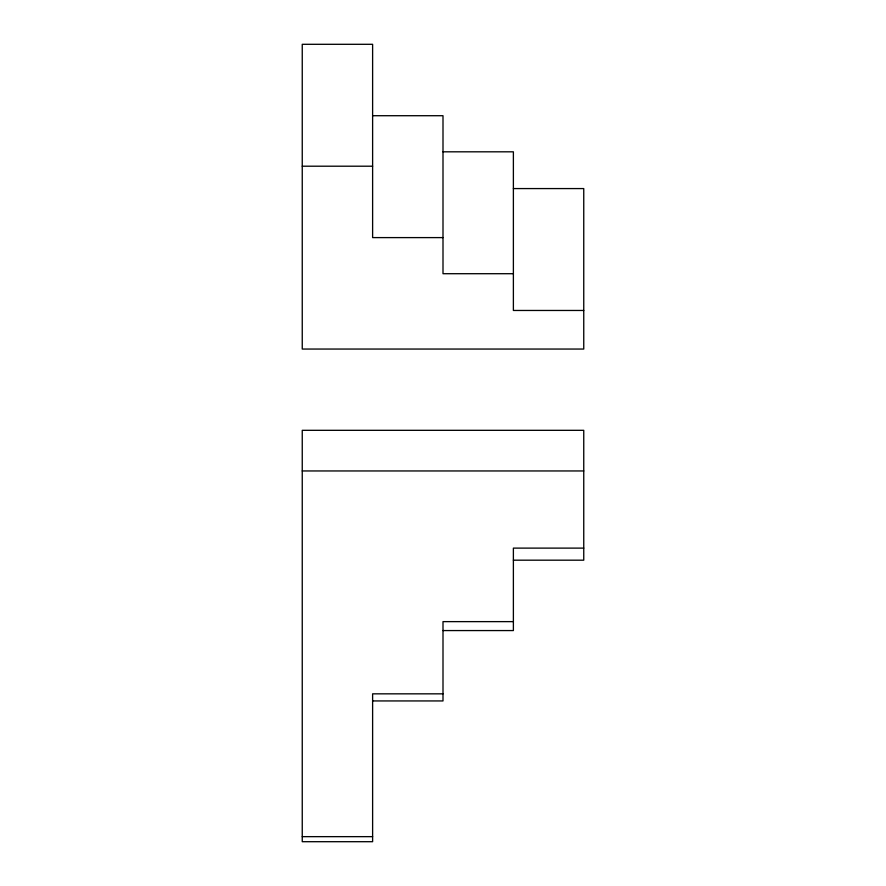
<?xml version="1.0" encoding="UTF-8"?>
<svg xmlns="http://www.w3.org/2000/svg" width="886" height="886" viewBox="0 0 886 886"><rect width="100%" height="100%" fill="white"/><g stroke="black" fill="none" stroke-linecap="round" stroke-linejoin="round"><path stroke-width="1.33" d="M372.618 115.712L443 115.712L443 273.708L513.382 273.708M443 151.816L513.382 151.816L513.382 310.465L583.752 310.465M302.248 166.203L372.618 166.203M513.382 188.574L583.752 188.574L583.752 349.051L302.248 349.051L302.248 44.3L372.618 44.3L372.618 237.603L443 237.603M302.248 470.953L583.752 470.953M583.752 548.113L513.382 548.113L513.382 630.566L443 630.566M513.382 560.185L583.752 560.185L583.752 430.319L302.248 430.319L302.248 841.7L372.618 841.7L372.618 693.838L443 693.838M513.382 621.629L443 621.629L443 700.937L372.618 700.937M302.248 836.65L372.618 836.65"/></g></svg>
